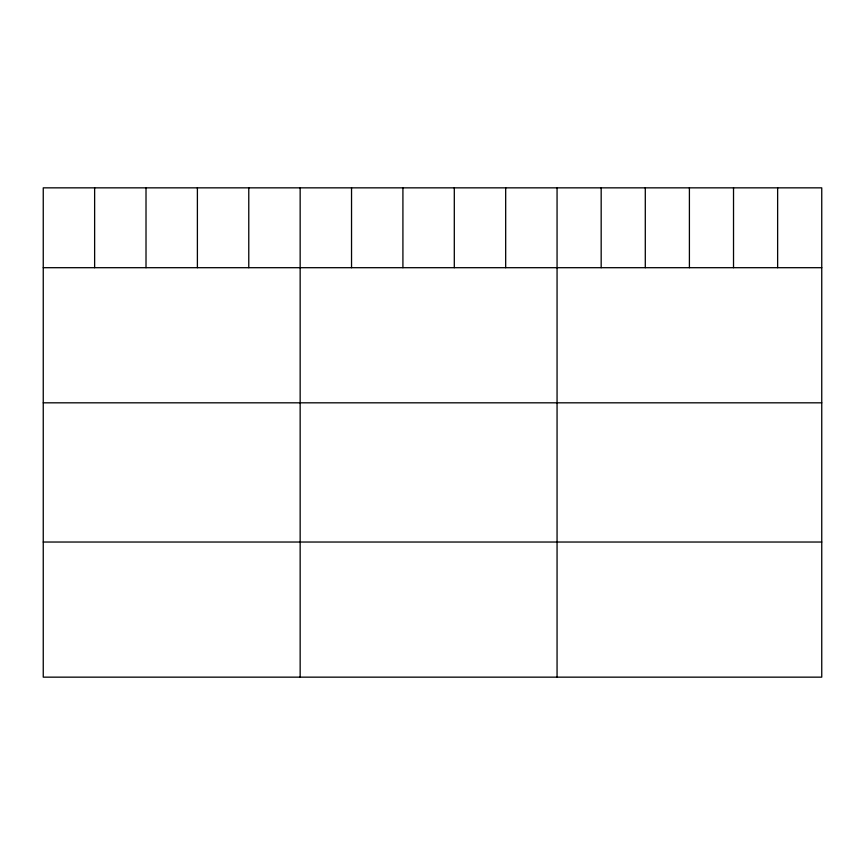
<?xml version="1.0" encoding="UTF-8"?>
<svg xmlns="http://www.w3.org/2000/svg" width="865" height="865" viewBox="0 0 865 865"><rect width="100%" height="100%" fill="white"/><g stroke="black" fill="none" stroke-linecap="round" stroke-linejoin="round"><path stroke-width="1.3" d="M821.75 267.696L821.75 677.154L43.25 677.154L43.25 187.846L821.75 187.846L821.75 267.696L43.25 267.696M43.25 402.82L821.75 402.82M43.25 542.031L821.75 542.031M777.635 187.846L777.635 267.696M733.52 187.846L733.52 267.696M689.405 187.846L689.405 267.696M645.29 187.846L645.29 267.696M601.175 187.846L601.175 267.696M557.06 187.846L557.06 677.154M505.679 187.846L505.679 267.696M454.298 187.846L454.298 267.696M402.917 187.846L402.917 267.696M351.536 187.846L351.536 267.696M300.155 187.846L300.155 677.154M248.774 187.846L248.774 267.696M197.393 187.846L197.393 267.696M146.012 187.846L146.012 267.696M94.631 187.846L94.631 267.696"/></g></svg>
